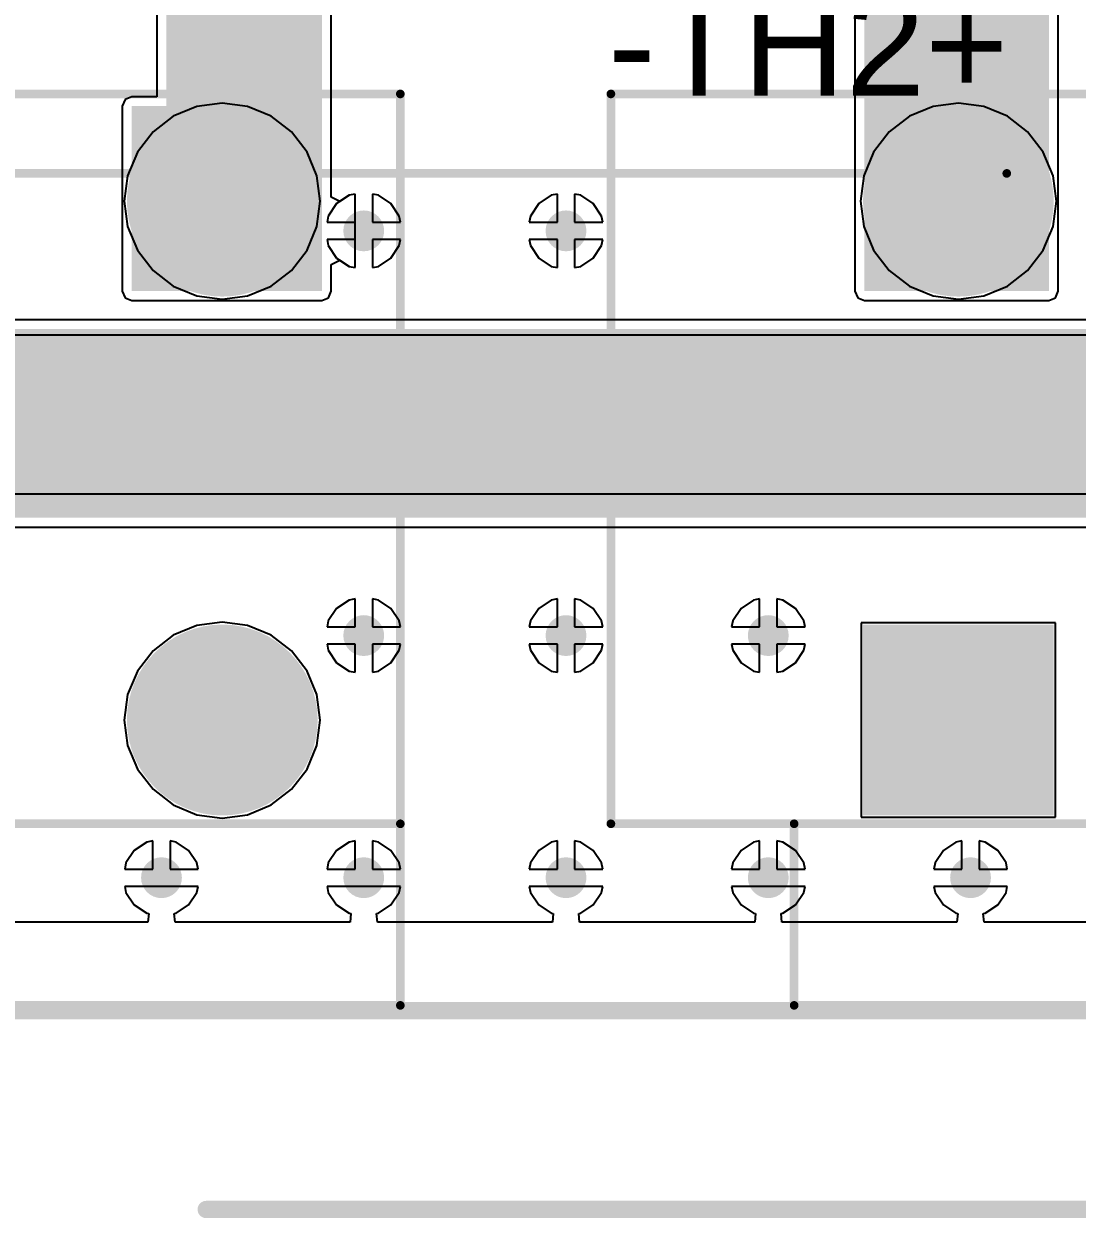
# Model space of a CAD drawing. Header units: millimetres. Extents: x -0.25 to 4.68, y -0.29 to 2.93.
# Drawn here: x 2.395 to 3.005, y -0.237 to 0.453 of the extents above; entities that cross this region are included whole.
import ezdxf

# ---------------------------------------------------------------- set-up
doc = ezdxf.new("R2010")
doc.units = ezdxf.units.MM
doc.header["$MEASUREMENT"] = 0
for name, color, linetype in [('BottomLayer', 5, 'Continuous'), ('BottomSolder', 6, 'Continuous'), ('Mechanical1', 6, 'Continuous'), ('Mechanical2', 216, 'Continuous'), ('MultiLayer', 9, 'Continuous'), ('PadHoleLayer', 156, 'Continuous'), ('TopLayer', 1, 'Continuous'), ('TopOverlay', 2, 'Continuous'), ('TopSolder', 216, 'Continuous'), ('ViaHoleLayer', 16, 'Continuous')]:
    doc.layers.add(name, color=color, linetype=linetype)
doc.styles.add('Arial', font='', dxfattribs={"height": 0.2})
doc.styles.get('Arial').set_extended_font_data('Arial')

# ---------------------------------------------------------------- blocks, each defined once
blk = doc.blocks.new('ZIO_101954_12')
at = {"layer": 'TopOverlay', "const_width": 0.005}
for points in [[(0.719, -1.74), (0.719, 0.057)], [(-0.719, -1.74), (0.719, -1.74)]]:
    blk.add_lwpolyline(points, dxfattribs=at)
at = {"layer": 'TopOverlay', "const_width": 0.0025}
blk.add_lwpolyline([(0.71775, -1.74, 1), (0.72025, -1.74, 1)], format="xyb", close=True, dxfattribs=at)
blk.add_lwpolyline([(0.71775, -1.74, 1), (0.72025, -1.74, 1)], format="xyb", close=True, dxfattribs=at)
blk = doc.blocks.new('HA0200500000G_27')
at = {"layer": 'BottomLayer'}
h = blk.add_hatch(color=5, dxfattribs=at)
edge = h.paths.add_edge_path()
edge.add_arc((-0.1, 0.15), 0.05118, 0, 360)
h = blk.add_hatch(color=5, dxfattribs=at)
edge = h.paths.add_edge_path()
edge.add_arc((0.1, 0.15), 0.05118, 0, 360)
blk.add_hatch(color=5, dxfattribs=at).paths.add_polyline_path([(-0.15118, -0.09882), (-0.04882, -0.09882), (-0.04882, -0.20118), (-0.15118, -0.20118)])
h = blk.add_hatch(color=5, dxfattribs=at)
edge = h.paths.add_edge_path()
edge.add_arc((0.1, -0.15), 0.05118, 0, 360)
at = {"layer": 'BottomSolder'}
h = blk.add_hatch(color=6, dxfattribs=at)
edge = h.paths.add_edge_path()
edge.add_arc((-0.1, 0.15), 0.05518, 0, 360)
h = blk.add_hatch(color=6, dxfattribs=at)
edge = h.paths.add_edge_path()
edge.add_arc((0.1, 0.15), 0.05518, 0, 360)
blk.add_hatch(color=6, dxfattribs=at).paths.add_polyline_path([(-0.15518, -0.09482), (-0.04482, -0.09482), (-0.04482, -0.20518), (-0.15518, -0.20518)])
h = blk.add_hatch(color=6, dxfattribs=at)
edge = h.paths.add_edge_path()
edge.add_arc((0.1, -0.15), 0.05518, 0, 360)
at = {"layer": 'MultiLayer'}
h = blk.add_hatch(color=9, dxfattribs=at)
edge = h.paths.add_edge_path()
edge.add_arc((-0.1, 0.15), 0.05118, 0, 360)
h = blk.add_hatch(color=9, dxfattribs=at)
edge = h.paths.add_edge_path()
edge.add_arc((0.1, 0.15), 0.05118, 0, 360)
blk.add_hatch(color=9, dxfattribs=at).paths.add_polyline_path([(-0.15118, -0.09882), (-0.04882, -0.09882), (-0.04882, -0.20118), (-0.15118, -0.20118)])
h = blk.add_hatch(color=9, dxfattribs=at)
edge = h.paths.add_edge_path()
edge.add_arc((0.1, -0.15), 0.05118, 0, 360)
at = {"layer": 'PadHoleLayer'}
h = blk.add_hatch(color=156, dxfattribs=at)
edge = h.paths.add_edge_path()
edge.add_arc((-0.1, 0.15), 0.02559, 0, 360)
h = blk.add_hatch(color=156, dxfattribs=at)
edge = h.paths.add_edge_path()
edge.add_arc((0.1, 0.15), 0.02559, 0, 360)
h = blk.add_hatch(color=156, dxfattribs=at)
edge = h.paths.add_edge_path()
edge.add_arc((-0.1, -0.15), 0.02559, 0, 360)
h = blk.add_hatch(color=156, dxfattribs=at)
edge = h.paths.add_edge_path()
edge.add_arc((0.1, -0.15), 0.02559, 0, 360)
at = {"layer": 'TopLayer'}
h = blk.add_hatch(color=1, dxfattribs=at)
edge = h.paths.add_edge_path()
edge.add_arc((-0.1, 0.15), 0.05118, 0, 360)
h = blk.add_hatch(color=1, dxfattribs=at)
edge = h.paths.add_edge_path()
edge.add_arc((0.1, 0.15), 0.05118, 0, 360)
blk.add_hatch(color=1, dxfattribs=at).paths.add_polyline_path([(-0.15118, -0.09882), (-0.04882, -0.09882), (-0.04882, -0.20118), (-0.15118, -0.20118)])
h = blk.add_hatch(color=1, dxfattribs=at)
edge = h.paths.add_edge_path()
edge.add_arc((0.1, -0.15), 0.05118, 0, 360)
at = {"layer": 'TopSolder'}
h = blk.add_hatch(color=216, dxfattribs=at)
edge = h.paths.add_edge_path()
edge.add_arc((-0.1, 0.15), 0.05518, 0, 360)
h = blk.add_hatch(color=216, dxfattribs=at)
edge = h.paths.add_edge_path()
edge.add_arc((0.1, 0.15), 0.05518, 0, 360)
blk.add_hatch(color=216, dxfattribs=at).paths.add_polyline_path([(-0.15518, -0.09482), (-0.04482, -0.09482), (-0.04482, -0.20518), (-0.15518, -0.20518)])
h = blk.add_hatch(color=216, dxfattribs=at)
edge = h.paths.add_edge_path()
edge.add_arc((0.1, -0.15), 0.05518, 0, 360)
at = {"layer": 'TopOverlay', "const_width": 0.005}
for points in [[(-0.301, 0.212), (0.203, 0.212)], [(-0.301, -0.21), (-0.301, 0.212)], [(0.203, -0.315), (0.203, 0.212)], [(-0.301, -0.21), (-0.195, -0.21)], [(-0.195, -0.21), (0.203, -0.21)], [(-0.195, -0.315), (-0.195, -0.21)], [(-0.195, -0.315), (0.203, -0.315)]]:
    blk.add_lwpolyline(points, dxfattribs=at)
at = {"layer": 'TopOverlay', "const_width": 0.0025}
for points in [[(-0.30225, 0.212, 1), (-0.29975, 0.212, 1)], [(-0.30225, 0.212, 1), (-0.29975, 0.212, 1)], [(0.20175, 0.212, 1), (0.20425, 0.212, 1)], [(0.20175, 0.212, 1), (0.20425, 0.212, 1)], [(-0.30225, -0.21, 1), (-0.29975, -0.21, 1)], [(-0.30225, -0.21, 1), (-0.29975, -0.21, 1)], [(-0.19625, -0.21, 1), (-0.19375, -0.21, 1)], [(-0.19625, -0.21, 1), (-0.19375, -0.21, 1)], [(-0.19625, -0.21, 1), (-0.19375, -0.21, 1)], [(0.20175, -0.21, 1), (0.20425, -0.21, 1)], [(-0.19625, -0.315, 1), (-0.19375, -0.315, 1)], [(-0.19625, -0.315, 1), (-0.19375, -0.315, 1)], [(0.20175, -0.315, 1), (0.20425, -0.315, 1)], [(0.20175, -0.315, 1), (0.20425, -0.315, 1)]]:
    blk.add_lwpolyline(points, format="xyb", close=True, dxfattribs=at)
blk = doc.blocks.new('HA0200500000G_28')
at = {"layer": 'BottomLayer'}
h = blk.add_hatch(color=5, dxfattribs=at)
edge = h.paths.add_edge_path()
edge.add_arc((-0.1, 0.15), 0.05118, 0, 360)
h = blk.add_hatch(color=5, dxfattribs=at)
edge = h.paths.add_edge_path()
edge.add_arc((0.1, 0.15), 0.05118, 0, 360)
blk.add_hatch(color=5, dxfattribs=at).paths.add_polyline_path([(-0.15118, -0.09882), (-0.04882, -0.09882), (-0.04882, -0.20118), (-0.15118, -0.20118)])
h = blk.add_hatch(color=5, dxfattribs=at)
edge = h.paths.add_edge_path()
edge.add_arc((0.1, -0.15), 0.05118, 0, 360)
at = {"layer": 'BottomSolder'}
h = blk.add_hatch(color=6, dxfattribs=at)
edge = h.paths.add_edge_path()
edge.add_arc((-0.1, 0.15), 0.05518, 0, 360)
h = blk.add_hatch(color=6, dxfattribs=at)
edge = h.paths.add_edge_path()
edge.add_arc((0.1, 0.15), 0.05518, 0, 360)
blk.add_hatch(color=6, dxfattribs=at).paths.add_polyline_path([(-0.15518, -0.09482), (-0.04482, -0.09482), (-0.04482, -0.20518), (-0.15518, -0.20518)])
h = blk.add_hatch(color=6, dxfattribs=at)
edge = h.paths.add_edge_path()
edge.add_arc((0.1, -0.15), 0.05518, 0, 360)
at = {"layer": 'MultiLayer'}
h = blk.add_hatch(color=9, dxfattribs=at)
edge = h.paths.add_edge_path()
edge.add_arc((-0.1, 0.15), 0.05118, 0, 360)
h = blk.add_hatch(color=9, dxfattribs=at)
edge = h.paths.add_edge_path()
edge.add_arc((0.1, 0.15), 0.05118, 0, 360)
blk.add_hatch(color=9, dxfattribs=at).paths.add_polyline_path([(-0.15118, -0.09882), (-0.04882, -0.09882), (-0.04882, -0.20118), (-0.15118, -0.20118)])
h = blk.add_hatch(color=9, dxfattribs=at)
edge = h.paths.add_edge_path()
edge.add_arc((0.1, -0.15), 0.05118, 0, 360)
at = {"layer": 'PadHoleLayer'}
h = blk.add_hatch(color=156, dxfattribs=at)
edge = h.paths.add_edge_path()
edge.add_arc((-0.1, 0.15), 0.02559, 0, 360)
h = blk.add_hatch(color=156, dxfattribs=at)
edge = h.paths.add_edge_path()
edge.add_arc((0.1, 0.15), 0.02559, 0, 360)
h = blk.add_hatch(color=156, dxfattribs=at)
edge = h.paths.add_edge_path()
edge.add_arc((-0.1, -0.15), 0.02559, 0, 360)
h = blk.add_hatch(color=156, dxfattribs=at)
edge = h.paths.add_edge_path()
edge.add_arc((0.1, -0.15), 0.02559, 0, 360)
at = {"layer": 'TopLayer'}
h = blk.add_hatch(color=1, dxfattribs=at)
edge = h.paths.add_edge_path()
edge.add_arc((-0.1, 0.15), 0.05118, 0, 360)
h = blk.add_hatch(color=1, dxfattribs=at)
edge = h.paths.add_edge_path()
edge.add_arc((0.1, 0.15), 0.05118, 0, 360)
blk.add_hatch(color=1, dxfattribs=at).paths.add_polyline_path([(-0.15118, -0.09882), (-0.04882, -0.09882), (-0.04882, -0.20118), (-0.15118, -0.20118)])
h = blk.add_hatch(color=1, dxfattribs=at)
edge = h.paths.add_edge_path()
edge.add_arc((0.1, -0.15), 0.05118, 0, 360)
at = {"layer": 'TopSolder'}
h = blk.add_hatch(color=216, dxfattribs=at)
edge = h.paths.add_edge_path()
edge.add_arc((-0.1, 0.15), 0.05518, 0, 360)
h = blk.add_hatch(color=216, dxfattribs=at)
edge = h.paths.add_edge_path()
edge.add_arc((0.1, 0.15), 0.05518, 0, 360)
blk.add_hatch(color=216, dxfattribs=at).paths.add_polyline_path([(-0.15518, -0.09482), (-0.04482, -0.09482), (-0.04482, -0.20518), (-0.15518, -0.20518)])
h = blk.add_hatch(color=216, dxfattribs=at)
edge = h.paths.add_edge_path()
edge.add_arc((0.1, -0.15), 0.05518, 0, 360)
at = {"layer": 'TopOverlay', "const_width": 0.005}
for points in [[(-0.301, -0.21), (-0.301, 0.212)], [(-0.301, 0.212), (0.203, 0.212)], [(0.203, -0.315), (0.203, 0.212)], [(-0.301, -0.21), (-0.195, -0.21)], [(-0.195, -0.315), (-0.195, -0.21)], [(-0.195, -0.21), (0.203, -0.21)], [(-0.195, -0.315), (0.203, -0.315)]]:
    blk.add_lwpolyline(points, dxfattribs=at)
at = {"layer": 'TopOverlay', "const_width": 0.0025}
for points in [[(-0.30225, 0.212, 1), (-0.29975, 0.212, 1)], [(-0.30225, 0.212, 1), (-0.29975, 0.212, 1)], [(0.20175, 0.212, 1), (0.20425, 0.212, 1)], [(0.20175, 0.212, 1), (0.20425, 0.212, 1)], [(-0.30225, -0.21, 1), (-0.29975, -0.21, 1)], [(-0.30225, -0.21, 1), (-0.29975, -0.21, 1)], [(-0.19625, -0.21, 1), (-0.19375, -0.21, 1)], [(-0.19625, -0.21, 1), (-0.19375, -0.21, 1)], [(-0.19625, -0.21, 1), (-0.19375, -0.21, 1)], [(0.20175, -0.21, 1), (0.20425, -0.21, 1)], [(-0.19625, -0.315, 1), (-0.19375, -0.315, 1)], [(-0.19625, -0.315, 1), (-0.19375, -0.315, 1)], [(0.20175, -0.315, 1), (0.20425, -0.315, 1)], [(0.20175, -0.315, 1), (0.20425, -0.315, 1)]]:
    blk.add_lwpolyline(points, format="xyb", close=True, dxfattribs=at)

msp = doc.modelspace()

# ---------------------------------------------------------------- hatches: boundary and pattern name
at = {"layer": 'BottomLayer'}
h = msp.add_hatch(color=5, dxfattribs=at)
edge = h.paths.add_edge_path()
edge.add_arc((2.59205, 0.33377), 0.01181, 0, 360)
h = msp.add_hatch(color=5, dxfattribs=at)
edge = h.paths.add_edge_path()
edge.add_arc((2.70905, 0.33377), 0.01181, 0, 360)
h = msp.add_hatch(color=5, dxfattribs=at)
edge = h.paths.add_edge_path()
edge.add_arc((2.59205, 0.09977), 0.01181, 0, 360)
h = msp.add_hatch(color=5, dxfattribs=at)
edge = h.paths.add_edge_path()
edge.add_arc((2.70905, 0.09977), 0.01181, 0, 360)
h = msp.add_hatch(color=5, dxfattribs=at)
edge = h.paths.add_edge_path()
edge.add_arc((2.82605, 0.09977), 0.01181, 0, 360)
h = msp.add_hatch(color=5, dxfattribs=at)
edge = h.paths.add_edge_path()
edge.add_arc((2.47505, -0.04023), 0.01181, 0, 360)
h = msp.add_hatch(color=5, dxfattribs=at)
edge = h.paths.add_edge_path()
edge.add_arc((2.59205, -0.04023), 0.01181, 0, 360)
h = msp.add_hatch(color=5, dxfattribs=at)
edge = h.paths.add_edge_path()
edge.add_arc((2.70905, -0.04023), 0.01181, 0, 360)
h = msp.add_hatch(color=5, dxfattribs=at)
edge = h.paths.add_edge_path()
edge.add_arc((2.82605, -0.04023), 0.01181, 0, 360)
h = msp.add_hatch(color=5, dxfattribs=at)
edge = h.paths.add_edge_path()
edge.add_arc((2.94305, -0.04023), 0.01181, 0, 360)
at = {"layer": 'BottomSolder'}
h = msp.add_hatch(color=6, dxfattribs=at)
edge = h.paths.add_edge_path()
edge.add_arc((2.59205, 0.33377), 0.00591, 0, 360)
h = msp.add_hatch(color=6, dxfattribs=at)
edge = h.paths.add_edge_path()
edge.add_arc((2.70905, 0.33377), 0.00591, 0, 360)
h = msp.add_hatch(color=6, dxfattribs=at)
edge = h.paths.add_edge_path()
edge.add_arc((2.59205, 0.09977), 0.00591, 0, 360)
h = msp.add_hatch(color=6, dxfattribs=at)
edge = h.paths.add_edge_path()
edge.add_arc((2.70905, 0.09977), 0.00591, 0, 360)
h = msp.add_hatch(color=6, dxfattribs=at)
edge = h.paths.add_edge_path()
edge.add_arc((2.82605, 0.09977), 0.00591, 0, 360)
h = msp.add_hatch(color=6, dxfattribs=at)
edge = h.paths.add_edge_path()
edge.add_arc((2.47505, -0.04023), 0.00591, 0, 360)
h = msp.add_hatch(color=6, dxfattribs=at)
edge = h.paths.add_edge_path()
edge.add_arc((2.59205, -0.04023), 0.00591, 0, 360)
h = msp.add_hatch(color=6, dxfattribs=at)
edge = h.paths.add_edge_path()
edge.add_arc((2.70905, -0.04023), 0.00591, 0, 360)
h = msp.add_hatch(color=6, dxfattribs=at)
edge = h.paths.add_edge_path()
edge.add_arc((2.82605, -0.04023), 0.00591, 0, 360)
h = msp.add_hatch(color=6, dxfattribs=at)
edge = h.paths.add_edge_path()
edge.add_arc((2.94305, -0.04023), 0.00591, 0, 360)
at = {"layer": 'TopLayer'}
for points in [[(2.98842, 0.54695), (2.88162, 0.54695), (2.88162, 0.29895), (2.98842, 0.29895)], [(2.47782, 0.29895), (2.56782, 0.29895), (2.56782, 0.545), (2.47782, 0.545)], [(2.45782, 0.29895), (2.48282, 0.29895), (2.48282, 0.40595), (2.45782, 0.40595)], [(2.98842, 0.40595), (2.96342, 0.40595), (2.96342, 0.29895), (2.98842, 0.29895)]]:
    msp.add_hatch(color=1, dxfattribs=at).paths.add_polyline_path(points)
h = msp.add_hatch(color=1, dxfattribs=at)
edge = h.paths.add_edge_path()
edge.add_arc((2.59205, 0.33377), 0.01181, 0, 360)
h = msp.add_hatch(color=1, dxfattribs=at)
edge = h.paths.add_edge_path()
edge.add_arc((2.70905, 0.33377), 0.01181, 0, 360)
h = msp.add_hatch(color=1, dxfattribs=at)
edge = h.paths.add_edge_path()
edge.add_arc((2.59205, 0.09977), 0.01181, 0, 360)
h = msp.add_hatch(color=1, dxfattribs=at)
edge = h.paths.add_edge_path()
edge.add_arc((2.70905, 0.09977), 0.01181, 0, 360)
h = msp.add_hatch(color=1, dxfattribs=at)
edge = h.paths.add_edge_path()
edge.add_arc((2.82605, 0.09977), 0.01181, 0, 360)
h = msp.add_hatch(color=1, dxfattribs=at)
edge = h.paths.add_edge_path()
edge.add_arc((2.47505, -0.04023), 0.01181, 0, 360)
h = msp.add_hatch(color=1, dxfattribs=at)
edge = h.paths.add_edge_path()
edge.add_arc((2.59205, -0.04023), 0.01181, 0, 360)
h = msp.add_hatch(color=1, dxfattribs=at)
edge = h.paths.add_edge_path()
edge.add_arc((2.70905, -0.04023), 0.01181, 0, 360)
h = msp.add_hatch(color=1, dxfattribs=at)
edge = h.paths.add_edge_path()
edge.add_arc((2.82605, -0.04023), 0.01181, 0, 360)
h = msp.add_hatch(color=1, dxfattribs=at)
edge = h.paths.add_edge_path()
edge.add_arc((2.94305, -0.04023), 0.01181, 0, 360)
at = {"layer": 'TopSolder'}
h = msp.add_hatch(color=216, dxfattribs=at)
edge = h.paths.add_edge_path()
edge.add_arc((2.59205, 0.33377), 0.00591, 0, 360)
h = msp.add_hatch(color=216, dxfattribs=at)
edge = h.paths.add_edge_path()
edge.add_arc((2.70905, 0.33377), 0.00591, 0, 360)
h = msp.add_hatch(color=216, dxfattribs=at)
edge = h.paths.add_edge_path()
edge.add_arc((2.59205, 0.09977), 0.00591, 0, 360)
h = msp.add_hatch(color=216, dxfattribs=at)
edge = h.paths.add_edge_path()
edge.add_arc((2.70905, 0.09977), 0.00591, 0, 360)
h = msp.add_hatch(color=216, dxfattribs=at)
edge = h.paths.add_edge_path()
edge.add_arc((2.82605, 0.09977), 0.00591, 0, 360)
h = msp.add_hatch(color=216, dxfattribs=at)
edge = h.paths.add_edge_path()
edge.add_arc((2.47505, -0.04023), 0.00591, 0, 360)
h = msp.add_hatch(color=216, dxfattribs=at)
edge = h.paths.add_edge_path()
edge.add_arc((2.59205, -0.04023), 0.00591, 0, 360)
h = msp.add_hatch(color=216, dxfattribs=at)
edge = h.paths.add_edge_path()
edge.add_arc((2.70905, -0.04023), 0.00591, 0, 360)
h = msp.add_hatch(color=216, dxfattribs=at)
edge = h.paths.add_edge_path()
edge.add_arc((2.82605, -0.04023), 0.00591, 0, 360)
h = msp.add_hatch(color=216, dxfattribs=at)
edge = h.paths.add_edge_path()
edge.add_arc((2.94305, -0.04023), 0.00591, 0, 360)
at = {"layer": 'ViaHoleLayer'}
h = msp.add_hatch(color=16, dxfattribs=at)
edge = h.paths.add_edge_path()
edge.add_arc((2.59205, 0.33377), 0.00591, 0, 360)
h = msp.add_hatch(color=16, dxfattribs=at)
edge = h.paths.add_edge_path()
edge.add_arc((2.70905, 0.33377), 0.00591, 0, 360)
h = msp.add_hatch(color=16, dxfattribs=at)
edge = h.paths.add_edge_path()
edge.add_arc((2.59205, 0.09977), 0.00591, 0, 360)
h = msp.add_hatch(color=16, dxfattribs=at)
edge = h.paths.add_edge_path()
edge.add_arc((2.70905, 0.09977), 0.00591, 0, 360)
h = msp.add_hatch(color=16, dxfattribs=at)
edge = h.paths.add_edge_path()
edge.add_arc((2.82605, 0.09977), 0.00591, 0, 360)
h = msp.add_hatch(color=16, dxfattribs=at)
edge = h.paths.add_edge_path()
edge.add_arc((2.47505, -0.04023), 0.00591, 0, 360)
h = msp.add_hatch(color=16, dxfattribs=at)
edge = h.paths.add_edge_path()
edge.add_arc((2.59205, -0.04023), 0.00591, 0, 360)
h = msp.add_hatch(color=16, dxfattribs=at)
edge = h.paths.add_edge_path()
edge.add_arc((2.70905, -0.04023), 0.00591, 0, 360)
h = msp.add_hatch(color=16, dxfattribs=at)
edge = h.paths.add_edge_path()
edge.add_arc((2.82605, -0.04023), 0.00591, 0, 360)
h = msp.add_hatch(color=16, dxfattribs=at)
edge = h.paths.add_edge_path()
edge.add_arc((2.94305, -0.04023), 0.00591, 0, 360)

# ---------------------------------------------------------------- linework, layer by layer
at = {"layer": 'BottomLayer'}
for p, q in [((2.51022, 0.40761), (2.49556, 0.40568)), ((2.52489, 0.40568), (2.51022, 0.40761)), ((2.93602, 0.40761), (2.92136, 0.40568)), ((2.95069, 0.40568), (2.93602, 0.40761)), ((2.49556, 0.40568), (2.48189, 0.40002)), ((2.53856, 0.40002), (2.52489, 0.40568)), ((2.92136, 0.40568), (2.90769, 0.40002)), ((2.96436, 0.40002), (2.95069, 0.40568)), ((2.48189, 0.40002), (2.47015, 0.39102)), ((2.55029, 0.39102), (2.53856, 0.40002)), ((2.90769, 0.40002), (2.89595, 0.39102)), ((2.97609, 0.39102), (2.96436, 0.40002)), ((2.47015, 0.39102), (2.46115, 0.37928)), ((2.5593, 0.37928), (2.55029, 0.39102)), ((2.89595, 0.39102), (2.88695, 0.37928)), ((2.9851, 0.37928), (2.97609, 0.39102)), ((2.46115, 0.37928), (2.45549, 0.36561)), ((2.56496, 0.36561), (2.5593, 0.37928)), ((2.88695, 0.37928), (2.88129, 0.36561)), ((2.99076, 0.36561), (2.9851, 0.37928)), ((2.45549, 0.36561), (2.45356, 0.35095)), ((2.56689, 0.35095), (2.56496, 0.36561)), ((2.88129, 0.36561), (2.87936, 0.35095)), ((2.99269, 0.35095), (2.99076, 0.36561)), ((2.58354, 0.35432), (2.57633, 0.3495)), ((2.58705, 0.35501), (2.58354, 0.35432)), ((2.58705, 0.33877), (2.58705, 0.35501)), ((2.60056, 0.35432), (2.59705, 0.35501)), ((2.59705, 0.35501), (2.59705, 0.33877)), ((2.60778, 0.3495), (2.60056, 0.35432)), ((2.70054, 0.35432), (2.69333, 0.3495)), ((2.70405, 0.35501), (2.70054, 0.35432)), ((2.70405, 0.33877), (2.70405, 0.35501)), ((2.71756, 0.35432), (2.71405, 0.35501)), ((2.71405, 0.35501), (2.71405, 0.33877)), ((2.72478, 0.3495), (2.71756, 0.35432)), ((2.45356, 0.35095), (2.45549, 0.33628)), ((2.56496, 0.33628), (2.56689, 0.35095)), ((2.57633, 0.3495), (2.57151, 0.34228)), ((2.6126, 0.34228), (2.60778, 0.3495)), ((2.69333, 0.3495), (2.68851, 0.34228)), ((2.7296, 0.34228), (2.72478, 0.3495)), ((2.87936, 0.35095), (2.88129, 0.33628)), ((2.99076, 0.33628), (2.99269, 0.35095)), ((2.57151, 0.34228), (2.57081, 0.33877)), ((2.57081, 0.33877), (2.58705, 0.33877)), ((2.59705, 0.33877), (2.6133, 0.33877)), ((2.6133, 0.33877), (2.6126, 0.34228)), ((2.68851, 0.34228), (2.68781, 0.33877)), ((2.68781, 0.33877), (2.70405, 0.33877)), ((2.71405, 0.33877), (2.7303, 0.33877)), ((2.7303, 0.33877), (2.7296, 0.34228)), ((2.45549, 0.33628), (2.46115, 0.32262)), ((2.5593, 0.32262), (2.56496, 0.33628)), ((2.88129, 0.33628), (2.88695, 0.32262)), ((2.9851, 0.32262), (2.99076, 0.33628)), ((2.58705, 0.32877), (2.57081, 0.32877)), ((2.57081, 0.32877), (2.57151, 0.32526)), ((2.57151, 0.32526), (2.57633, 0.31805)), ((2.58705, 0.31253), (2.58705, 0.32877)), ((2.6133, 0.32877), (2.59705, 0.32877)), ((2.59705, 0.32877), (2.59705, 0.31253)), ((2.60778, 0.31805), (2.6126, 0.32526)), ((2.6126, 0.32526), (2.6133, 0.32877)), ((2.70405, 0.32877), (2.68781, 0.32877)), ((2.68781, 0.32877), (2.68851, 0.32526)), ((2.68851, 0.32526), (2.69333, 0.31805)), ((2.70405, 0.31253), (2.70405, 0.32877)), ((2.7303, 0.32877), (2.71405, 0.32877)), ((2.71405, 0.32877), (2.71405, 0.31253)), ((2.72478, 0.31805), (2.7296, 0.32526)), ((2.7296, 0.32526), (2.7303, 0.32877)), ((2.46115, 0.32262), (2.47015, 0.31088)), ((2.55029, 0.31088), (2.5593, 0.32262)), ((2.57633, 0.31805), (2.58354, 0.31323)), ((2.60056, 0.31323), (2.60778, 0.31805)), ((2.69333, 0.31805), (2.70054, 0.31323)), ((2.71756, 0.31323), (2.72478, 0.31805)), ((2.88695, 0.32262), (2.89595, 0.31088)), ((2.97609, 0.31088), (2.9851, 0.32262)), ((2.47015, 0.31088), (2.48189, 0.30187)), ((2.53856, 0.30187), (2.55029, 0.31088)), ((2.58354, 0.31323), (2.58705, 0.31253)), ((2.59705, 0.31253), (2.60056, 0.31323)), ((2.70054, 0.31323), (2.70405, 0.31253)), ((2.71405, 0.31253), (2.71756, 0.31323)), ((2.89595, 0.31088), (2.90769, 0.30187)), ((2.96436, 0.30187), (2.97609, 0.31088)), ((2.48189, 0.30187), (2.49556, 0.29621)), ((2.52489, 0.29621), (2.53856, 0.30187)), ((2.90769, 0.30187), (2.92136, 0.29621)), ((2.95069, 0.29621), (2.96436, 0.30187)), ((2.49556, 0.29621), (2.51022, 0.29428)), ((2.51022, 0.29428), (2.52489, 0.29621)), ((2.92136, 0.29621), (2.93602, 0.29428)), ((2.93602, 0.29428), (2.95069, 0.29621)), ((3.19138, 0.28225), (1.19949, 0.28225)), ((0.99105, 0.18169), (3.31382, 0.18169)), ((2.58354, 0.12032), (2.57633, 0.1155)), ((2.58705, 0.12101), (2.58354, 0.12032)), ((2.58705, 0.10477), (2.58705, 0.12101)), ((2.60056, 0.12032), (2.59705, 0.12101)), ((2.59705, 0.12101), (2.59705, 0.10477)), ((2.60778, 0.1155), (2.60056, 0.12032)), ((2.70054, 0.12032), (2.69333, 0.1155)), ((2.70405, 0.12101), (2.70054, 0.12032)), ((2.70405, 0.10477), (2.70405, 0.12101)), ((2.71756, 0.12032), (2.71405, 0.12101)), ((2.71405, 0.12101), (2.71405, 0.10477)), ((2.72478, 0.1155), (2.71756, 0.12032)), ((2.81754, 0.12032), (2.81033, 0.1155)), ((2.82105, 0.12101), (2.81754, 0.12032)), ((2.82105, 0.10477), (2.82105, 0.12101)), ((2.83456, 0.12032), (2.83105, 0.12101)), ((2.83105, 0.12101), (2.83105, 0.10477)), ((2.84178, 0.1155), (2.83456, 0.12032)), ((2.57633, 0.1155), (2.57151, 0.10828)), ((2.6126, 0.10828), (2.60778, 0.1155)), ((2.69333, 0.1155), (2.68851, 0.10828)), ((2.7296, 0.10828), (2.72478, 0.1155)), ((2.81033, 0.1155), (2.80551, 0.10828)), ((2.8466, 0.10828), (2.84178, 0.1155)), ((2.49556, 0.10568), (2.48189, 0.10002)), ((2.51022, 0.10761), (2.49556, 0.10568)), ((2.52489, 0.10568), (2.51022, 0.10761)), ((2.53856, 0.10002), (2.52489, 0.10568)), ((2.57151, 0.10828), (2.57081, 0.10477)), ((2.57081, 0.10477), (2.58705, 0.10477)), ((2.59705, 0.10477), (2.6133, 0.10477)), ((2.6133, 0.10477), (2.6126, 0.10828)), ((2.68851, 0.10828), (2.68781, 0.10477)), ((2.68781, 0.10477), (2.70405, 0.10477)), ((2.71405, 0.10477), (2.7303, 0.10477)), ((2.7303, 0.10477), (2.7296, 0.10828)), ((2.80551, 0.10828), (2.80481, 0.10477)), ((2.80481, 0.10477), (2.82105, 0.10477)), ((2.83105, 0.10477), (2.8473, 0.10477)), ((2.8473, 0.10477), (2.8466, 0.10828)), ((2.9922, 0.10713), (2.87984, 0.10713)), ((2.87984, 0.10713), (2.87984, -0.00523)), ((2.9922, -0.00523), (2.9922, 0.10713)), ((2.48189, 0.10002), (2.47015, 0.09102)), ((2.55029, 0.09102), (2.53856, 0.10002)), ((2.47015, 0.09102), (2.46115, 0.07928)), ((2.5593, 0.07928), (2.55029, 0.09102)), ((2.58705, 0.09477), (2.57081, 0.09477)), ((2.57081, 0.09477), (2.57151, 0.09126)), ((2.57151, 0.09126), (2.57633, 0.08405)), ((2.58705, 0.07853), (2.58705, 0.09477)), ((2.6133, 0.09477), (2.59705, 0.09477)), ((2.59705, 0.09477), (2.59705, 0.07853)), ((2.60778, 0.08405), (2.6126, 0.09126)), ((2.6126, 0.09126), (2.6133, 0.09477)), ((2.70405, 0.09477), (2.68781, 0.09477)), ((2.68781, 0.09477), (2.68851, 0.09126)), ((2.68851, 0.09126), (2.69333, 0.08405)), ((2.70405, 0.07853), (2.70405, 0.09477)), ((2.7303, 0.09477), (2.71405, 0.09477)), ((2.71405, 0.09477), (2.71405, 0.07853)), ((2.72478, 0.08405), (2.7296, 0.09126)), ((2.7296, 0.09126), (2.7303, 0.09477)), ((2.82105, 0.09477), (2.80481, 0.09477)), ((2.80481, 0.09477), (2.80551, 0.09126)), ((2.80551, 0.09126), (2.81033, 0.08405)), ((2.82105, 0.07853), (2.82105, 0.09477)), ((2.8473, 0.09477), (2.83105, 0.09477)), ((2.83105, 0.09477), (2.83105, 0.07853)), ((2.84178, 0.08405), (2.8466, 0.09126)), ((2.8466, 0.09126), (2.8473, 0.09477)), ((2.57633, 0.08405), (2.58354, 0.07923)), ((2.60056, 0.07923), (2.60778, 0.08405)), ((2.69333, 0.08405), (2.70054, 0.07923)), ((2.71756, 0.07923), (2.72478, 0.08405)), ((2.81033, 0.08405), (2.81754, 0.07923)), ((2.83456, 0.07923), (2.84178, 0.08405)), ((2.46115, 0.07928), (2.45549, 0.06561)), ((2.56496, 0.06561), (2.5593, 0.07928)), ((2.58354, 0.07923), (2.58705, 0.07853)), ((2.59705, 0.07853), (2.60056, 0.07923)), ((2.70054, 0.07923), (2.70405, 0.07853)), ((2.71405, 0.07853), (2.71756, 0.07923)), ((2.81754, 0.07923), (2.82105, 0.07853)), ((2.83105, 0.07853), (2.83456, 0.07923)), ((2.45549, 0.06561), (2.45356, 0.05095)), ((2.56689, 0.05095), (2.56496, 0.06561)), ((2.45356, 0.05095), (2.45549, 0.03628)), ((2.56496, 0.03628), (2.56689, 0.05095)), ((2.45549, 0.03628), (2.46115, 0.02262)), ((2.5593, 0.02262), (2.56496, 0.03628)), ((2.46115, 0.02262), (2.47015, 0.01088)), ((2.55029, 0.01088), (2.5593, 0.02262)), ((2.47015, 0.01088), (2.48189, 0.00187)), ((2.53856, 0.00187), (2.55029, 0.01088)), ((2.48189, 0.00187), (2.49556, -0.00379)), ((2.52489, -0.00379), (2.53856, 0.00187)), ((2.49556, -0.00379), (2.51022, -0.00572)), ((2.51022, -0.00572), (2.52489, -0.00379)), ((2.87984, -0.00523), (2.9922, -0.00523)), ((2.46654, -0.01968), (2.45933, -0.0245)), ((2.47005, -0.01899), (2.46654, -0.01968)), ((2.47005, -0.03523), (2.47005, -0.01899)), ((2.48356, -0.01968), (2.48005, -0.01899)), ((2.48005, -0.01899), (2.48005, -0.03523)), ((2.49078, -0.0245), (2.48356, -0.01968)), ((2.58354, -0.01968), (2.57633, -0.0245)), ((2.58705, -0.01899), (2.58354, -0.01968)), ((2.58705, -0.03523), (2.58705, -0.01899)), ((2.60056, -0.01968), (2.59705, -0.01899)), ((2.59705, -0.01899), (2.59705, -0.03523)), ((2.60778, -0.0245), (2.60056, -0.01968)), ((2.70054, -0.01968), (2.69333, -0.0245)), ((2.70405, -0.01899), (2.70054, -0.01968)), ((2.70405, -0.03523), (2.70405, -0.01899)), ((2.71756, -0.01968), (2.71405, -0.01899)), ((2.71405, -0.01899), (2.71405, -0.03523)), ((2.72478, -0.0245), (2.71756, -0.01968)), ((2.81754, -0.01968), (2.81033, -0.0245)), ((2.82105, -0.01899), (2.81754, -0.01968)), ((2.82105, -0.03523), (2.82105, -0.01899)), ((2.83456, -0.01968), (2.83105, -0.01899)), ((2.83105, -0.01899), (2.83105, -0.03523)), ((2.84178, -0.0245), (2.83456, -0.01968)), ((2.93454, -0.01968), (2.92733, -0.0245)), ((2.93805, -0.01899), (2.93454, -0.01968)), ((2.93805, -0.03523), (2.93805, -0.01899)), ((2.95156, -0.01968), (2.94805, -0.01899)), ((2.94805, -0.01899), (2.94805, -0.03523)), ((2.95878, -0.0245), (2.95156, -0.01968)), ((2.45933, -0.0245), (2.45451, -0.03172)), ((2.4956, -0.03172), (2.49078, -0.0245)), ((2.57633, -0.0245), (2.57151, -0.03172)), ((2.6126, -0.03172), (2.60778, -0.0245)), ((2.69333, -0.0245), (2.68851, -0.03172)), ((2.7296, -0.03172), (2.72478, -0.0245)), ((2.81033, -0.0245), (2.80551, -0.03172)), ((2.8466, -0.03172), (2.84178, -0.0245)), ((2.92733, -0.0245), (2.92251, -0.03172)), ((2.9636, -0.03172), (2.95878, -0.0245)), ((2.45451, -0.03172), (2.45381, -0.03523)), ((2.4963, -0.03523), (2.4956, -0.03172)), ((2.57151, -0.03172), (2.57081, -0.03523)), ((2.6133, -0.03523), (2.6126, -0.03172)), ((2.68851, -0.03172), (2.68781, -0.03523)), ((2.7303, -0.03523), (2.7296, -0.03172)), ((2.80551, -0.03172), (2.80481, -0.03523)), ((2.8473, -0.03523), (2.8466, -0.03172)), ((2.92251, -0.03172), (2.92181, -0.03523)), ((2.9643, -0.03523), (2.9636, -0.03172)), ((2.45381, -0.03523), (2.47005, -0.03523)), ((2.48005, -0.03523), (2.4963, -0.03523)), ((2.57081, -0.03523), (2.58705, -0.03523)), ((2.59705, -0.03523), (2.6133, -0.03523)), ((2.68781, -0.03523), (2.70405, -0.03523)), ((2.71405, -0.03523), (2.7303, -0.03523)), ((2.80481, -0.03523), (2.82105, -0.03523)), ((2.83105, -0.03523), (2.8473, -0.03523)), ((2.92181, -0.03523), (2.93805, -0.03523)), ((2.94805, -0.03523), (2.9643, -0.03523)), ((2.4963, -0.04523), (2.45381, -0.04523)), ((2.45381, -0.04523), (2.45451, -0.04874)), ((2.4956, -0.04874), (2.4963, -0.04523)), ((2.6133, -0.04523), (2.57081, -0.04523)), ((2.57081, -0.04523), (2.57151, -0.04874)), ((2.6126, -0.04874), (2.6133, -0.04523)), ((2.7303, -0.04523), (2.68781, -0.04523)), ((2.68781, -0.04523), (2.68851, -0.04874)), ((2.7296, -0.04874), (2.7303, -0.04523)), ((2.8473, -0.04523), (2.80481, -0.04523)), ((2.80481, -0.04523), (2.80551, -0.04874)), ((2.8466, -0.04874), (2.8473, -0.04523)), ((2.9643, -0.04523), (2.92181, -0.04523)), ((2.92181, -0.04523), (2.92251, -0.04874)), ((2.9636, -0.04874), (2.9643, -0.04523)), ((2.45451, -0.04874), (2.45933, -0.05595)), ((2.49078, -0.05595), (2.4956, -0.04874)), ((2.57151, -0.04874), (2.57633, -0.05595)), ((2.60778, -0.05595), (2.6126, -0.04874)), ((2.68851, -0.04874), (2.69333, -0.05595)), ((2.72478, -0.05595), (2.7296, -0.04874)), ((2.80551, -0.04874), (2.81033, -0.05595)), ((2.84178, -0.05595), (2.8466, -0.04874)), ((2.92251, -0.04874), (2.92733, -0.05595)), ((2.95878, -0.05595), (2.9636, -0.04874)), ((2.45933, -0.05595), (2.46654, -0.06077)), ((2.46654, -0.06077), (2.46768, -0.061)), ((2.46768, -0.061), (2.46719, -0.066)), ((2.48243, -0.061), (2.48356, -0.06077)), ((2.48292, -0.066), (2.48243, -0.061)), ((2.48356, -0.06077), (2.49078, -0.05595)), ((2.57633, -0.05595), (2.58354, -0.06077)), ((2.58354, -0.06077), (2.58468, -0.061)), ((2.58468, -0.061), (2.58419, -0.066)), ((2.59943, -0.061), (2.60056, -0.06077)), ((2.59992, -0.066), (2.59943, -0.061)), ((2.60056, -0.06077), (2.60778, -0.05595)), ((2.69333, -0.05595), (2.70054, -0.06077)), ((2.70054, -0.06077), (2.70168, -0.061)), ((2.70168, -0.061), (2.70119, -0.066)), ((2.71643, -0.061), (2.71756, -0.06077)), ((2.71692, -0.066), (2.71643, -0.061)), ((2.71756, -0.06077), (2.72478, -0.05595)), ((2.81033, -0.05595), (2.81754, -0.06077)), ((2.81754, -0.06077), (2.81868, -0.061)), ((2.81868, -0.061), (2.81819, -0.066)), ((2.83343, -0.061), (2.83456, -0.06077)), ((2.83392, -0.066), (2.83343, -0.061)), ((2.83456, -0.06077), (2.84178, -0.05595)), ((2.92733, -0.05595), (2.93454, -0.06077)), ((2.93454, -0.06077), (2.93568, -0.061)), ((2.93568, -0.061), (2.93519, -0.066)), ((2.95043, -0.061), (2.95156, -0.06077)), ((2.95092, -0.066), (2.95043, -0.061)), ((2.95156, -0.06077), (2.95878, -0.05595)), ((2.46719, -0.066), (2.36592, -0.066)), ((2.58419, -0.066), (2.48292, -0.066)), ((2.70119, -0.066), (2.59992, -0.066)), ((2.81819, -0.066), (2.71692, -0.066)), ((2.93519, -0.066), (2.83392, -0.066)), ((3.05219, -0.066), (2.95092, -0.066))]:
    msp.add_line(p, q, dxfattribs=at)
at = {"layer": 'BottomLayer', "const_width": 0.016}
for points in [[(1.194, 0.269), (3.19687, 0.269)], [(1.18491, 0.243), (3.21687, 0.243)], [(1.00205, 0.21895), (3.29795, 0.21895)], [(0.99105, 0.19495), (3.31382, 0.19495)]]:
    msp.add_lwpolyline(points, dxfattribs=at)
at = {"layer": 'Mechanical1', "const_width": 0.01}
msp.add_lwpolyline([(2.50094, -0.23205), (4.60723, -0.23205)], dxfattribs=at)
at = {"layer": 'Mechanical1', "const_width": 0.005}
msp.add_lwpolyline([(2.49844, -0.23205, 1), (2.50344, -0.23205, 1)], format="xyb", close=True, dxfattribs=at)
at = {"layer": 'Mechanical2', "const_width": 0.01}
msp.add_lwpolyline([(-0.13518, -0.11718), (4.60723, -0.11718)], dxfattribs=at)
at = {"layer": 'TopLayer'}
for p, q in [((2.87621, 0.54695), (2.87621, 0.29895)), ((2.57323, 0.35318), (2.57323, 0.54051)), ((2.47241, 0.47798), (2.47241, 0.41136)), ((2.99383, 0.40595), (2.99383, 0.48295)), ((2.454, 0.40978), (2.45241, 0.40595)), ((2.45782, 0.41136), (2.454, 0.40978)), ((2.47241, 0.41136), (2.45782, 0.41136)), ((2.45241, 0.40595), (2.45241, 0.29895)), ((2.99383, 0.29895), (2.99383, 0.40595)), ((2.57823, 0.35077), (2.57323, 0.35318)), ((2.58354, 0.35432), (2.57823, 0.35077)), ((2.58705, 0.35501), (2.58354, 0.35432)), ((2.58705, 0.33377), (2.58705, 0.35501)), ((2.60056, 0.35432), (2.59705, 0.35501)), ((2.59705, 0.35501), (2.59705, 0.33877)), ((2.60778, 0.3495), (2.60056, 0.35432)), ((2.70054, 0.35432), (2.69333, 0.3495)), ((2.70405, 0.35501), (2.70054, 0.35432)), ((2.70405, 0.33877), (2.70405, 0.35501)), ((2.71756, 0.35432), (2.71405, 0.35501)), ((2.71405, 0.35501), (2.71405, 0.33877)), ((2.72478, 0.3495), (2.71756, 0.35432)), ((2.6126, 0.34228), (2.60778, 0.3495)), ((2.69333, 0.3495), (2.68851, 0.34228)), ((2.7296, 0.34228), (2.72478, 0.3495)), ((2.59705, 0.33877), (2.6133, 0.33877)), ((2.6133, 0.33877), (2.6126, 0.34228)), ((2.68851, 0.34228), (2.68781, 0.33877)), ((2.68781, 0.33877), (2.70405, 0.33877)), ((2.71405, 0.33877), (2.7303, 0.33877)), ((2.7303, 0.33877), (2.7296, 0.34228)), ((2.58705, 0.31253), (2.58705, 0.33377)), ((2.6133, 0.32877), (2.59705, 0.32877)), ((2.59705, 0.32877), (2.59705, 0.31253)), ((2.60778, 0.31805), (2.6126, 0.32526)), ((2.6126, 0.32526), (2.6133, 0.32877)), ((2.70405, 0.32877), (2.68781, 0.32877)), ((2.68781, 0.32877), (2.68851, 0.32526)), ((2.68851, 0.32526), (2.69333, 0.31805)), ((2.70405, 0.31253), (2.70405, 0.32877)), ((2.7303, 0.32877), (2.71405, 0.32877)), ((2.71405, 0.32877), (2.71405, 0.31253)), ((2.72478, 0.31805), (2.7296, 0.32526)), ((2.7296, 0.32526), (2.7303, 0.32877)), ((2.60056, 0.31323), (2.60778, 0.31805)), ((2.69333, 0.31805), (2.70054, 0.31323)), ((2.71756, 0.31323), (2.72478, 0.31805)), ((2.57323, 0.31436), (2.57823, 0.31677)), ((2.57323, 0.29895), (2.57323, 0.31436)), ((2.57823, 0.31677), (2.58354, 0.31323)), ((2.58354, 0.31323), (2.58705, 0.31253)), ((2.59705, 0.31253), (2.60056, 0.31323)), ((2.70054, 0.31323), (2.70405, 0.31253)), ((2.71405, 0.31253), (2.71756, 0.31323)), ((2.45241, 0.29895), (2.454, 0.29512)), ((2.57165, 0.29512), (2.57323, 0.29895)), ((2.87621, 0.29895), (2.8778, 0.29512)), ((2.99225, 0.29512), (2.99383, 0.29895)), ((2.454, 0.29512), (2.45782, 0.29354)), ((2.45782, 0.29354), (2.56782, 0.29354)), ((2.56782, 0.29354), (2.57165, 0.29512)), ((2.8778, 0.29512), (2.88162, 0.29354)), ((2.88162, 0.29354), (2.98842, 0.29354)), ((2.98842, 0.29354), (2.99225, 0.29512)), ((4.43659, 0.27342), (0.5878, 0.27342)), ((0.56482, 0.16247), (4.43705, 0.16247)), ((2.58354, 0.12032), (2.57633, 0.1155)), ((2.58705, 0.12101), (2.58354, 0.12032)), ((2.58705, 0.10477), (2.58705, 0.12101)), ((2.60056, 0.12032), (2.59705, 0.12101)), ((2.59705, 0.12101), (2.59705, 0.10477)), ((2.60778, 0.1155), (2.60056, 0.12032)), ((2.70054, 0.12032), (2.69333, 0.1155)), ((2.70405, 0.12101), (2.70054, 0.12032)), ((2.70405, 0.10477), (2.70405, 0.12101)), ((2.71756, 0.12032), (2.71405, 0.12101)), ((2.71405, 0.12101), (2.71405, 0.10477)), ((2.72478, 0.1155), (2.71756, 0.12032)), ((2.81754, 0.12032), (2.81033, 0.1155)), ((2.82105, 0.12101), (2.81754, 0.12032)), ((2.82105, 0.10477), (2.82105, 0.12101)), ((2.83456, 0.12032), (2.83105, 0.12101)), ((2.83105, 0.12101), (2.83105, 0.10477)), ((2.84178, 0.1155), (2.83456, 0.12032)), ((2.57633, 0.1155), (2.57151, 0.10828)), ((2.6126, 0.10828), (2.60778, 0.1155)), ((2.69333, 0.1155), (2.68851, 0.10828)), ((2.7296, 0.10828), (2.72478, 0.1155)), ((2.81033, 0.1155), (2.80551, 0.10828)), ((2.8466, 0.10828), (2.84178, 0.1155)), ((2.49556, 0.10568), (2.48189, 0.10002)), ((2.51022, 0.10761), (2.49556, 0.10568)), ((2.52489, 0.10568), (2.51022, 0.10761)), ((2.53856, 0.10002), (2.52489, 0.10568)), ((2.57151, 0.10828), (2.57081, 0.10477)), ((2.57081, 0.10477), (2.58705, 0.10477)), ((2.59705, 0.10477), (2.6133, 0.10477)), ((2.6133, 0.10477), (2.6126, 0.10828)), ((2.68851, 0.10828), (2.68781, 0.10477)), ((2.68781, 0.10477), (2.70405, 0.10477)), ((2.71405, 0.10477), (2.7303, 0.10477)), ((2.7303, 0.10477), (2.7296, 0.10828)), ((2.80551, 0.10828), (2.80481, 0.10477)), ((2.80481, 0.10477), (2.82105, 0.10477)), ((2.83105, 0.10477), (2.8473, 0.10477)), ((2.8473, 0.10477), (2.8466, 0.10828)), ((2.9922, 0.10713), (2.87984, 0.10713)), ((2.87984, 0.10713), (2.87984, -0.00523)), ((2.9922, -0.00523), (2.9922, 0.10713)), ((2.48189, 0.10002), (2.47015, 0.09102)), ((2.55029, 0.09102), (2.53856, 0.10002)), ((2.47015, 0.09102), (2.46115, 0.07928)), ((2.5593, 0.07928), (2.55029, 0.09102)), ((2.58705, 0.09477), (2.57081, 0.09477)), ((2.57081, 0.09477), (2.57151, 0.09126)), ((2.57151, 0.09126), (2.57633, 0.08405)), ((2.58705, 0.07853), (2.58705, 0.09477)), ((2.6133, 0.09477), (2.59705, 0.09477)), ((2.59705, 0.09477), (2.59705, 0.07853)), ((2.60778, 0.08405), (2.6126, 0.09126)), ((2.6126, 0.09126), (2.6133, 0.09477)), ((2.70405, 0.09477), (2.68781, 0.09477)), ((2.68781, 0.09477), (2.68851, 0.09126)), ((2.68851, 0.09126), (2.69333, 0.08405)), ((2.70405, 0.07853), (2.70405, 0.09477)), ((2.7303, 0.09477), (2.71405, 0.09477)), ((2.71405, 0.09477), (2.71405, 0.07853)), ((2.72478, 0.08405), (2.7296, 0.09126)), ((2.7296, 0.09126), (2.7303, 0.09477)), ((2.82105, 0.09477), (2.80481, 0.09477)), ((2.80481, 0.09477), (2.80551, 0.09126)), ((2.80551, 0.09126), (2.81033, 0.08405)), ((2.82105, 0.07853), (2.82105, 0.09477)), ((2.8473, 0.09477), (2.83105, 0.09477)), ((2.83105, 0.09477), (2.83105, 0.07853)), ((2.84178, 0.08405), (2.8466, 0.09126)), ((2.8466, 0.09126), (2.8473, 0.09477)), ((2.57633, 0.08405), (2.58354, 0.07923)), ((2.60056, 0.07923), (2.60778, 0.08405)), ((2.69333, 0.08405), (2.70054, 0.07923)), ((2.71756, 0.07923), (2.72478, 0.08405)), ((2.81033, 0.08405), (2.81754, 0.07923)), ((2.83456, 0.07923), (2.84178, 0.08405)), ((2.46115, 0.07928), (2.45549, 0.06561)), ((2.56496, 0.06561), (2.5593, 0.07928)), ((2.58354, 0.07923), (2.58705, 0.07853)), ((2.59705, 0.07853), (2.60056, 0.07923)), ((2.70054, 0.07923), (2.70405, 0.07853)), ((2.71405, 0.07853), (2.71756, 0.07923)), ((2.81754, 0.07923), (2.82105, 0.07853)), ((2.83105, 0.07853), (2.83456, 0.07923)), ((2.45549, 0.06561), (2.45356, 0.05095)), ((2.56689, 0.05095), (2.56496, 0.06561)), ((2.45356, 0.05095), (2.45549, 0.03628)), ((2.56496, 0.03628), (2.56689, 0.05095)), ((2.45549, 0.03628), (2.46115, 0.02262)), ((2.5593, 0.02262), (2.56496, 0.03628)), ((2.46115, 0.02262), (2.47015, 0.01088)), ((2.55029, 0.01088), (2.5593, 0.02262)), ((2.47015, 0.01088), (2.48189, 0.00187)), ((2.53856, 0.00187), (2.55029, 0.01088)), ((2.48189, 0.00187), (2.49556, -0.00379)), ((2.52489, -0.00379), (2.53856, 0.00187)), ((2.49556, -0.00379), (2.51022, -0.00572)), ((2.51022, -0.00572), (2.52489, -0.00379)), ((2.87984, -0.00523), (2.9922, -0.00523)), ((2.46654, -0.01968), (2.45933, -0.0245)), ((2.47005, -0.01899), (2.46654, -0.01968)), ((2.47005, -0.03523), (2.47005, -0.01899)), ((2.48356, -0.01968), (2.48005, -0.01899)), ((2.48005, -0.01899), (2.48005, -0.03523)), ((2.49078, -0.0245), (2.48356, -0.01968)), ((2.58354, -0.01968), (2.57633, -0.0245)), ((2.58705, -0.01899), (2.58354, -0.01968)), ((2.58705, -0.03523), (2.58705, -0.01899)), ((2.60056, -0.01968), (2.59705, -0.01899)), ((2.59705, -0.01899), (2.59705, -0.03523)), ((2.60778, -0.0245), (2.60056, -0.01968)), ((2.70054, -0.01968), (2.69333, -0.0245)), ((2.70405, -0.01899), (2.70054, -0.01968)), ((2.70405, -0.03523), (2.70405, -0.01899)), ((2.71756, -0.01968), (2.71405, -0.01899)), ((2.71405, -0.01899), (2.71405, -0.03523)), ((2.72478, -0.0245), (2.71756, -0.01968)), ((2.81754, -0.01968), (2.81033, -0.0245)), ((2.82105, -0.01899), (2.81754, -0.01968)), ((2.82105, -0.03523), (2.82105, -0.01899)), ((2.83456, -0.01968), (2.83105, -0.01899)), ((2.83105, -0.01899), (2.83105, -0.03523)), ((2.84178, -0.0245), (2.83456, -0.01968)), ((2.93454, -0.01968), (2.92733, -0.0245)), ((2.93805, -0.01899), (2.93454, -0.01968)), ((2.93805, -0.03523), (2.93805, -0.01899)), ((2.95156, -0.01968), (2.94805, -0.01899)), ((2.94805, -0.01899), (2.94805, -0.03523)), ((2.95878, -0.0245), (2.95156, -0.01968)), ((2.45933, -0.0245), (2.45451, -0.03172)), ((2.4956, -0.03172), (2.49078, -0.0245)), ((2.57633, -0.0245), (2.57151, -0.03172)), ((2.6126, -0.03172), (2.60778, -0.0245)), ((2.69333, -0.0245), (2.68851, -0.03172)), ((2.7296, -0.03172), (2.72478, -0.0245)), ((2.81033, -0.0245), (2.80551, -0.03172)), ((2.8466, -0.03172), (2.84178, -0.0245)), ((2.92733, -0.0245), (2.92251, -0.03172)), ((2.9636, -0.03172), (2.95878, -0.0245)), ((2.45451, -0.03172), (2.45381, -0.03523)), ((2.4963, -0.03523), (2.4956, -0.03172)), ((2.57151, -0.03172), (2.57081, -0.03523)), ((2.6133, -0.03523), (2.6126, -0.03172)), ((2.68851, -0.03172), (2.68781, -0.03523)), ((2.7303, -0.03523), (2.7296, -0.03172)), ((2.80551, -0.03172), (2.80481, -0.03523)), ((2.8473, -0.03523), (2.8466, -0.03172)), ((2.92251, -0.03172), (2.92181, -0.03523)), ((2.9643, -0.03523), (2.9636, -0.03172)), ((2.45381, -0.03523), (2.47005, -0.03523)), ((2.48005, -0.03523), (2.4963, -0.03523)), ((2.57081, -0.03523), (2.58705, -0.03523)), ((2.59705, -0.03523), (2.6133, -0.03523)), ((2.68781, -0.03523), (2.70405, -0.03523)), ((2.71405, -0.03523), (2.7303, -0.03523)), ((2.80481, -0.03523), (2.82105, -0.03523)), ((2.83105, -0.03523), (2.8473, -0.03523)), ((2.92181, -0.03523), (2.93805, -0.03523)), ((2.94805, -0.03523), (2.9643, -0.03523)), ((2.4963, -0.04523), (2.45381, -0.04523)), ((2.45381, -0.04523), (2.45451, -0.04874)), ((2.4956, -0.04874), (2.4963, -0.04523)), ((2.6133, -0.04523), (2.57081, -0.04523)), ((2.57081, -0.04523), (2.57151, -0.04874)), ((2.6126, -0.04874), (2.6133, -0.04523)), ((2.7303, -0.04523), (2.68781, -0.04523)), ((2.68781, -0.04523), (2.68851, -0.04874)), ((2.7296, -0.04874), (2.7303, -0.04523)), ((2.8473, -0.04523), (2.80481, -0.04523)), ((2.80481, -0.04523), (2.80551, -0.04874)), ((2.8466, -0.04874), (2.8473, -0.04523)), ((2.9643, -0.04523), (2.92181, -0.04523)), ((2.92181, -0.04523), (2.92251, -0.04874)), ((2.9636, -0.04874), (2.9643, -0.04523)), ((2.45451, -0.04874), (2.45933, -0.05595)), ((2.49078, -0.05595), (2.4956, -0.04874)), ((2.57151, -0.04874), (2.57633, -0.05595)), ((2.60778, -0.05595), (2.6126, -0.04874)), ((2.68851, -0.04874), (2.69333, -0.05595)), ((2.72478, -0.05595), (2.7296, -0.04874)), ((2.80551, -0.04874), (2.81033, -0.05595)), ((2.84178, -0.05595), (2.8466, -0.04874)), ((2.92251, -0.04874), (2.92733, -0.05595)), ((2.95878, -0.05595), (2.9636, -0.04874)), ((2.45933, -0.05595), (2.46654, -0.06077)), ((2.46654, -0.06077), (2.46768, -0.061)), ((2.46768, -0.061), (2.46719, -0.066)), ((2.48243, -0.061), (2.48356, -0.06077)), ((2.48292, -0.066), (2.48243, -0.061)), ((2.48356, -0.06077), (2.49078, -0.05595)), ((2.57633, -0.05595), (2.58354, -0.06077)), ((2.58354, -0.06077), (2.58468, -0.061)), ((2.58468, -0.061), (2.58419, -0.066)), ((2.59943, -0.061), (2.60056, -0.06077)), ((2.59992, -0.066), (2.59943, -0.061)), ((2.60056, -0.06077), (2.60778, -0.05595)), ((2.69333, -0.05595), (2.70054, -0.06077)), ((2.70054, -0.06077), (2.70168, -0.061)), ((2.70168, -0.061), (2.70119, -0.066)), ((2.71643, -0.061), (2.71756, -0.06077)), ((2.71692, -0.066), (2.71643, -0.061)), ((2.71756, -0.06077), (2.72478, -0.05595)), ((2.81033, -0.05595), (2.81754, -0.06077)), ((2.81754, -0.06077), (2.81868, -0.061)), ((2.81868, -0.061), (2.81819, -0.066)), ((2.83343, -0.061), (2.83456, -0.06077)), ((2.83392, -0.066), (2.83343, -0.061)), ((2.83456, -0.06077), (2.84178, -0.05595)), ((2.92733, -0.05595), (2.93454, -0.06077)), ((2.93454, -0.06077), (2.93568, -0.061)), ((2.93568, -0.061), (2.93519, -0.066)), ((2.95043, -0.061), (2.95156, -0.06077)), ((2.95092, -0.066), (2.95043, -0.061)), ((2.95156, -0.06077), (2.95878, -0.05595)), ((2.46719, -0.066), (2.36592, -0.066)), ((2.58419, -0.066), (2.48292, -0.066)), ((2.70119, -0.066), (2.59992, -0.066)), ((2.81819, -0.066), (2.71692, -0.066)), ((2.93519, -0.066), (2.83392, -0.066)), ((3.05219, -0.066), (2.95092, -0.066))]:
    msp.add_line(p, q, dxfattribs=at)
for points, const_width in [([(2.50482, 0.35435), (2.50822, 0.35095)], 0.04), ([(0.56482, 0.21795), (4.476, 0.21795)], 0.1)]:
    msp.add_lwpolyline(points, dxfattribs=dict(at, const_width=const_width))
at = {"layer": 'TopLayer', "const_width": 0.02}
for points in [[(2.49482, 0.35435, 1), (2.51482, 0.35435, 1)], [(2.49822, 0.35095, 1), (2.51822, 0.35095, 1)]]:
    msp.add_lwpolyline(points, format="xyb", close=True, dxfattribs=at)

# ---------------------------------------------------------------- block references
for name, p in [('ZIO_101954_12', (2.245, 2.107)), ('HA0200500000G_28', (2.41022, 0.20095)), ('HA0200500000G_27', (3.03602, 0.20095))]:
    msp.add_blockref(name, p)

# ---------------------------------------------------------------- texts
at = {"layer": 'TopOverlay', "style": 'Arial'}
msp.add_text('-TH2+', height=0.059055, rotation=360, dxfattribs=at).set_placement((2.73342, 0.41195))

doc.saveas('drawing.dxf')
